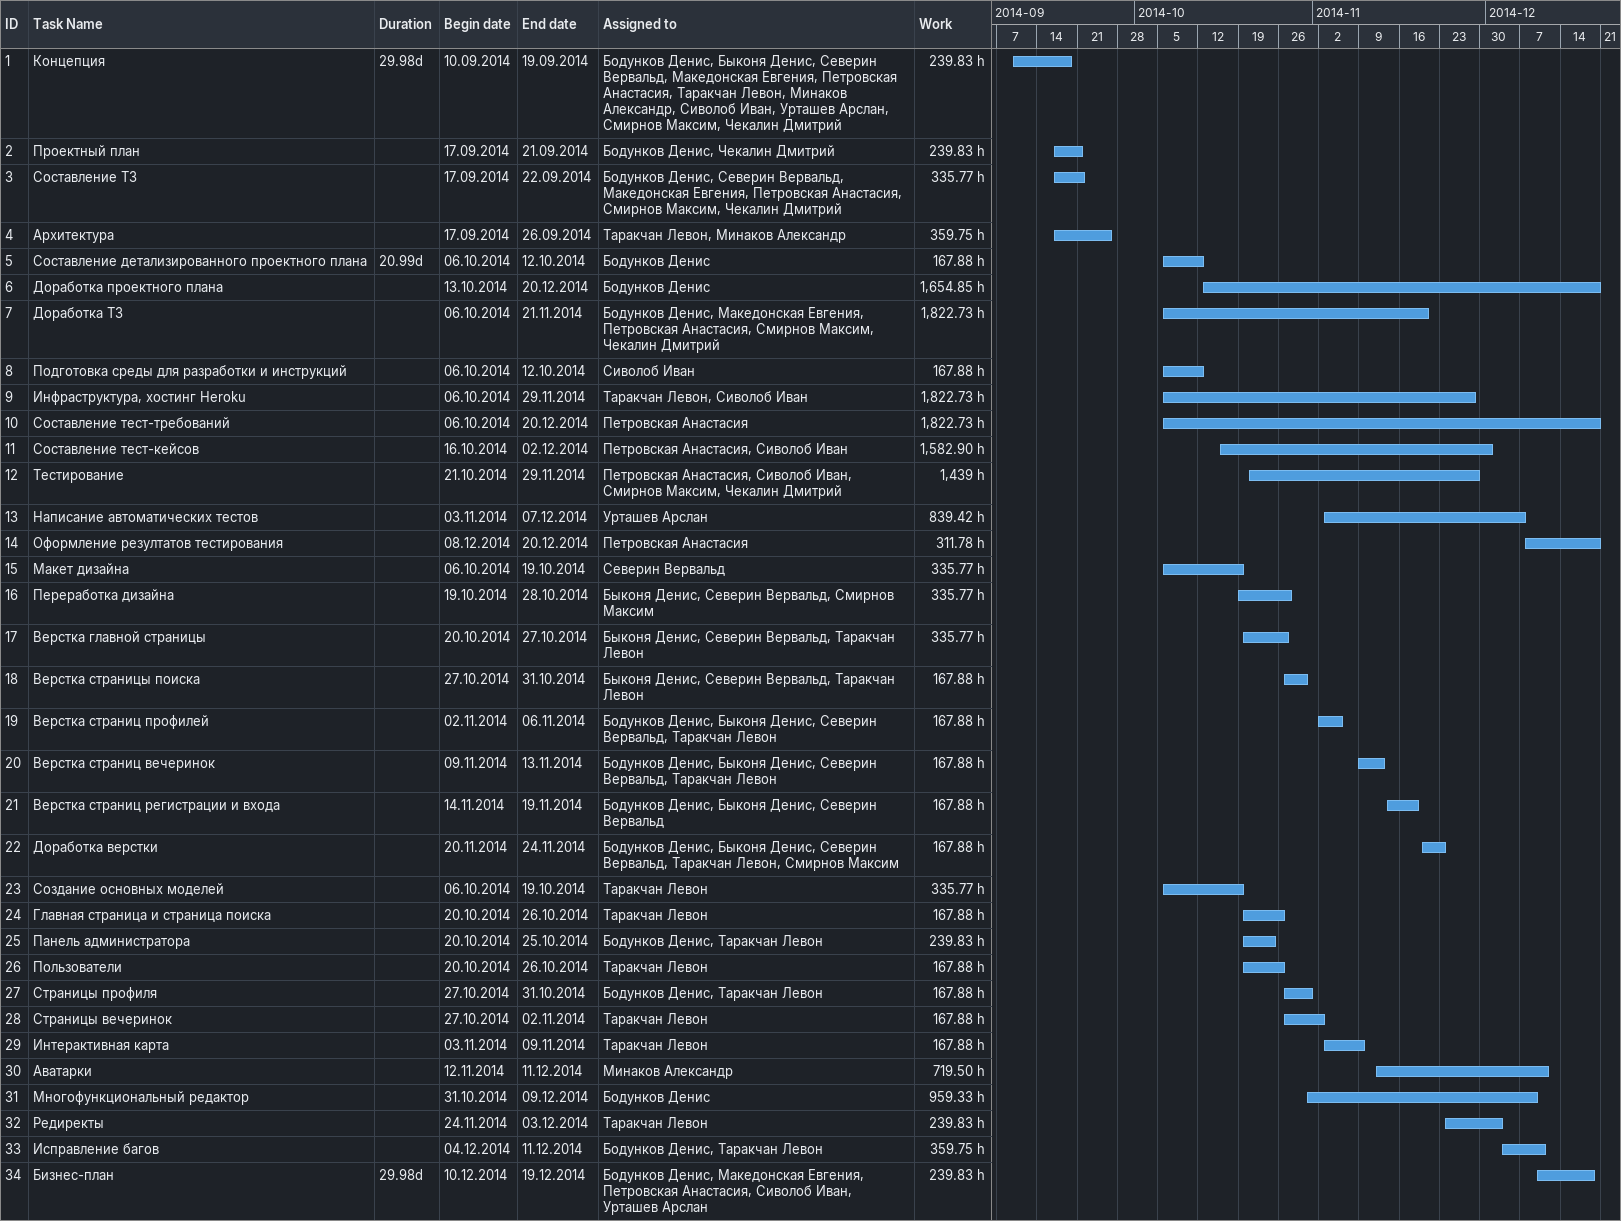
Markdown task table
| ID | Task | Duration | Start | Finish | Resources | Work (h) |
|---|---|---|---|---|---|---|
| 1 | Концепция | 29.98d | 2014-09-10 | 2014-09-19 | Бодунков Денис, Быконя Денис, Северин Вервальд, Македонская Евгения, Петровская Анастасия, Таракчан Левон, Минаков Александр, Сиволоб Иван, Урташев Арслан, Смирнов Максим, Чекалин Дмитрий | 239.83 |
| 2 | Проектный план |  | 2014-09-17 | 2014-09-21 | Бодунков Денис, Чекалин Дмитрий | 239.83 |
| 3 | Составление ТЗ |  | 2014-09-17 | 2014-09-22 | Бодунков Денис, Северин Вервальд, Македонская Евгения, Петровская Анастасия, Смирнов Максим, Чекалин Дмитрий | 335.77 |
| 4 | Архитектура |  | 2014-09-17 | 2014-09-26 | Таракчан Левон, Минаков Александр | 359.75 |
| 5 | Составление детализированного проектного плана | 20.99d | 2014-10-06 | 2014-10-12 | Бодунков Денис | 167.88 |
| 6 | Доработка проектного плана |  | 2014-10-13 | 2014-12-20 | Бодунков Денис | 1654.85 |
| 7 | Доработка ТЗ |  | 2014-10-06 | 2014-11-21 | Бодунков Денис, Македонская Евгения, Петровская Анастасия, Смирнов Максим, Чекалин Дмитрий | 1822.73 |
| 8 | Подготовка среды для разработки и инструкций |  | 2014-10-06 | 2014-10-12 | Сиволоб Иван | 167.88 |
| 9 | Инфраструктура, хостинг Heroku |  | 2014-10-06 | 2014-11-29 | Таракчан Левон, Сиволоб Иван | 1822.73 |
| 10 | Составление тест-требований |  | 2014-10-06 | 2014-12-20 | Петровская Анастасия | 1822.73 |
| 11 | Составление тест-кейсов |  | 2014-10-16 | 2014-12-02 | Петровская Анастасия, Сиволоб Иван | 1582.90 |
| 12 | Тестирование |  | 2014-10-21 | 2014-11-29 | Петровская Анастасия, Сиволоб Иван, Смирнов Максим, Чекалин Дмитрий | 1439 |
| 13 | Написание автоматических тестов |  | 2014-11-03 | 2014-12-07 | Урташев Арслан | 839.42 |
| 14 | Оформление резултатов тестирования |  | 2014-12-08 | 2014-12-20 | Петровская Анастасия | 311.78 |
| 15 | Макет дизайна |  | 2014-10-06 | 2014-10-19 | Северин Вервальд | 335.77 |
| 16 | Переработка дизайна |  | 2014-10-19 | 2014-10-28 | Быконя Денис, Северин Вервальд, Смирнов Максим | 335.77 |
| 17 | Верстка главной страницы |  | 2014-10-20 | 2014-10-27 | Быконя Денис, Северин Вервальд, Таракчан Левон | 335.77 |
| 18 | Верстка страницы поиска |  | 2014-10-27 | 2014-10-31 | Быконя Денис, Северин Вервальд, Таракчан Левон | 167.88 |
| 19 | Верстка страниц профилей |  | 2014-11-02 | 2014-11-06 | Бодунков Денис, Быконя Денис, Северин Вервальд, Таракчан Левон | 167.88 |
| 20 | Верстка страниц вечеринок |  | 2014-11-09 | 2014-11-13 | Бодунков Денис, Быконя Денис, Северин Вервальд, Таракчан Левон | 167.88 |
| 21 | Верстка страниц регистрации и входа |  | 2014-11-14 | 2014-11-19 | Бодунков Денис, Быконя Денис, Северин Вервальд | 167.88 |
| 22 | Доработка верстки |  | 2014-11-20 | 2014-11-24 | Бодунков Денис, Быконя Денис, Северин Вервальд, Таракчан Левон, Смирнов Максим | 167.88 |
| 23 | Создание основных моделей |  | 2014-10-06 | 2014-10-19 | Таракчан Левон | 335.77 |
| 24 | Главная страница и страница поиска |  | 2014-10-20 | 2014-10-26 | Таракчан Левон | 167.88 |
| 25 | Панель администратора |  | 2014-10-20 | 2014-10-25 | Бодунков Денис, Таракчан Левон | 239.83 |
| 26 | Пользователи |  | 2014-10-20 | 2014-10-26 | Таракчан Левон | 167.88 |
| 27 | Страницы профиля |  | 2014-10-27 | 2014-10-31 | Бодунков Денис, Таракчан Левон | 167.88 |
| 28 | Страницы вечеринок |  | 2014-10-27 | 2014-11-02 | Таракчан Левон | 167.88 |
| 29 | Интерактивная карта |  | 2014-11-03 | 2014-11-09 | Таракчан Левон | 167.88 |
| 30 | Аватарки |  | 2014-11-12 | 2014-12-11 | Минаков Александр | 719.50 |
| 31 | Многофункциональный редактор |  | 2014-10-31 | 2014-12-09 | Бодунков Денис | 959.33 |
| 32 | Редиректы |  | 2014-11-24 | 2014-12-03 | Таракчан Левон | 239.83 |
| 33 | Исправление багов |  | 2014-12-04 | 2014-12-11 | Бодунков Денис, Таракчан Левон | 359.75 |
| 34 | Бизнес-план | 29.98d | 2014-12-10 | 2014-12-19 | Бодунков Денис, Македонская Евгения, Петровская Анастасия, Сиволоб Иван, Урташев Арслан | 239.83 |
